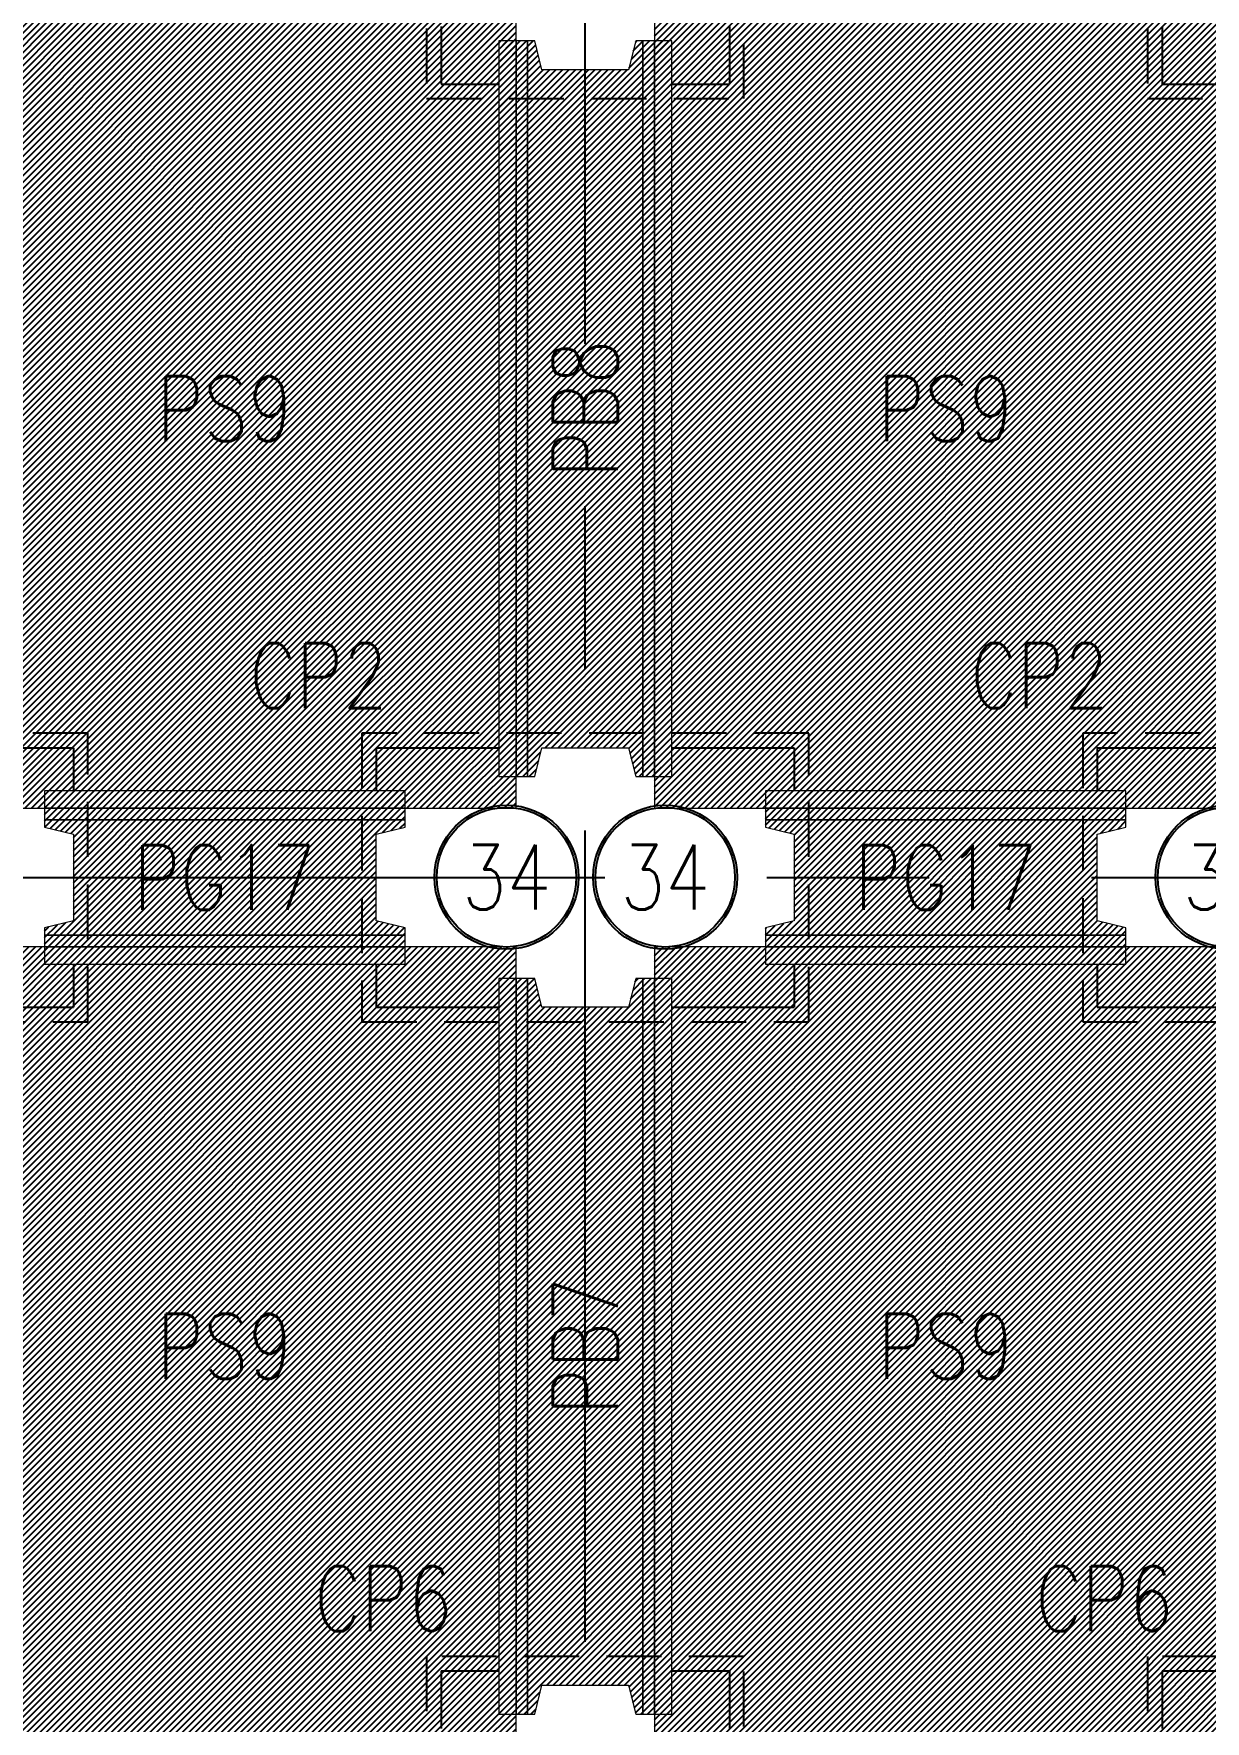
# Model space of a CAD drawing. Extents: x -4754 to 9942, y -22015 to 3841.
# Drawn here: x 2708 to 3521, y -19120 to -17950 of the extents above; entities that cross this region are included whole.
import ezdxf
from ezdxf.enums import TextEntityAlignment as Align

# ---------------------------------------------------------------- set-up
doc = ezdxf.new("R2010")
doc.units = 0
doc.header["$LTSCALE"] = 3
doc.linetypes.add('CENTER', pattern=[2, 1.25, -0.25, 0.25, -0.25])
doc.linetypes.add('DASHED', pattern=[19.05, 12.7, -6.35])
doc.layers.get('0').update_dxf_attribs({"linetype": 'CONTINUOUS'})
for name, color, linetype in [('基椿', 1, 'CONTINUOUS'), ('底圖', 7, 'CONTINUOUS'), ('預鑄梁', 7, 'CONTINUOUS'), ('預鑄梁_HATCH', 253, 'CONTINUOUS'), ('預鑄梁_TXT', 2, 'CONTINUOUS'), ('預鑄梁_外緣', 7, 'CONTINUOUS'), ('預鑄樁帽', 6, 'CONTINUOUS'), ('預鑄樁帽_TXT', 2, 'CONTINUOUS'), ('預鑄版', 7, 'CONTINUOUS'), ('預鑄版_TXT', 2, 'CONTINUOUS')]:
    doc.layers.add(name, color=color, linetype=linetype)
doc.layers.add('預鑄版_HATCH', color=253, linetype='CONTINUOUS', transparency=0.8)
doc.styles.get("Standard").update_dxf_attribs({"font": 'ROMANS.shx', "width": 0.8, "bigfont": 'LCHINA.shx'})

# ---------------------------------------------------------------- blocks, each defined once
blk = doc.blocks.new('pile')
at = {"color": 7, "linetype": 'Continuous'}
for radius in [50, 48.4]:
    blk.add_circle((0.4, 0.2), radius, dxfattribs=at)
at = {"color": 2, "linetype": 'Continuous', "width": 0.8}
blk.add_attdef('A', text='', height=45, dxfattribs=at).set_placement((0.4, 0.2), align=Align.MIDDLE)

msp = doc.modelspace()

# ---------------------------------------------------------------- hatches: boundary and pattern name
at = {"layer": '預鑄梁_HATCH', "linetype": 'Continuous'}
h = msp.add_hatch(dxfattribs=at)
h.set_pattern_fill('ANSI31', color=256, style=0)
h.paths.add_polyline_path([(3030.844, -18464.682), (3042.844, -18464.682), (3050.844, -18464.682), (3055.844, -18464.682), (3060.844, -18444.682), (3120.844, -18444.682), (3125.844, -18464.682), (3130.844, -18464.682), (3138.844, -18464.682), (3150.844, -18464.682), (3150.844, -18464.682), (3150.844, -17954.682), (3150.844, -17954.682), (3138.844, -17954.682), (3130.844, -17954.682), (3125.844, -17954.682), (3120.844, -17974.682), (3060.844, -17974.682), (3055.844, -17954.682), (3050.844, -17954.682), (3042.844, -17954.682), (3030.844, -17954.682), (3030.844, -17954.682)], flags=17)
h = msp.add_hatch(dxfattribs=at)
h.set_pattern_fill('ANSI31', color=256, style=0)
h.paths.add_polyline_path([(2715.844, -18594.682), (2965.844, -18594.682), (2965.844, -18594.682), (2965.844, -18582.682), (2965.844, -18574.682), (2965.844, -18569.682), (2945.844, -18564.682), (2945.844, -18504.682), (2965.844, -18499.682), (2965.844, -18494.682), (2965.844, -18486.682), (2965.844, -18474.682), (2965.844, -18474.682), (2715.844, -18474.682), (2715.844, -18474.682), (2715.844, -18486.682), (2715.844, -18494.682), (2715.844, -18499.682), (2735.844, -18504.682), (2735.844, -18564.682), (2715.844, -18569.682), (2715.844, -18574.682), (2715.844, -18582.682)], flags=17)
h = msp.add_hatch(dxfattribs=at)
h.set_pattern_fill('ANSI31', color=256, style=0)
h.paths.add_polyline_path([(3215.844, -18594.682), (3465.844, -18594.682), (3465.844, -18594.682), (3465.844, -18582.682), (3465.844, -18574.682), (3465.844, -18569.682), (3445.844, -18564.682), (3445.844, -18504.682), (3465.844, -18499.682), (3465.844, -18494.682), (3465.844, -18486.682), (3465.844, -18474.682), (3465.844, -18474.682), (3215.844, -18474.682), (3215.844, -18474.682), (3215.844, -18486.682), (3215.844, -18494.682), (3215.844, -18499.682), (3235.844, -18504.682), (3235.844, -18564.682), (3215.844, -18569.682), (3215.844, -18574.682), (3215.844, -18582.682)], flags=17)
h = msp.add_hatch(dxfattribs=at)
h.set_pattern_fill('ANSI31', color=256, style=0)
h.paths.add_polyline_path([(3030.844, -19114.682), (3042.844, -19114.682), (3050.844, -19114.682), (3055.844, -19114.682), (3060.844, -19094.682), (3120.844, -19094.682), (3125.844, -19114.682), (3130.844, -19114.682), (3138.844, -19114.682), (3150.844, -19114.682), (3150.844, -19114.682), (3150.844, -18604.682), (3150.844, -18604.682), (3138.844, -18604.682), (3130.844, -18604.682), (3125.844, -18604.682), (3120.844, -18624.682), (3060.844, -18624.682), (3055.844, -18604.682), (3050.844, -18604.682), (3042.844, -18604.682), (3030.844, -18604.682), (3030.844, -18604.682)], flags=17)
at = {"layer": '預鑄版_HATCH', "linetype": 'Continuous'}
h = msp.add_hatch(dxfattribs=at)
h.set_pattern_fill('ANSI31', color=256, style=0)
h.paths.add_polyline_path([(2638.844, -18486.682), (3042.844, -18486.682), (3042.844, -17932.682), (2638.844, -17932.682)], flags=17)
h = msp.add_hatch(dxfattribs=at)
h.set_pattern_fill('ANSI31', color=256, style=0)
h.paths.add_polyline_path([(3138.844, -18486.682), (3542.844, -18486.682), (3542.844, -17932.682), (3138.844, -17932.682)], flags=17)
h = msp.add_hatch(dxfattribs=at)
h.set_pattern_fill('ANSI31', color=256, style=0)
h.paths.add_polyline_path([(2638.844, -19136.682), (3042.844, -19136.682), (3042.844, -18582.682), (2638.844, -18582.682)], flags=17)
h = msp.add_hatch(dxfattribs=at)
h.set_pattern_fill('ANSI31', color=256, style=0)
h.paths.add_polyline_path([(3138.844, -19136.682), (3542.844, -19136.682), (3542.844, -18582.682), (3138.844, -18582.682)], flags=17)

# ---------------------------------------------------------------- linework, layer by layer
at = {"layer": '底圖', "color": 252, "linetype": 'CENTER', "ltscale": 150}
for points in [[(3090.844, -19964.682), (3090.844, -16984.682)], [(-158.156, -18534.682), (4339.844, -18534.682)]]:
    msp.add_lwpolyline(points, dxfattribs=at)
at = {"layer": '預鑄梁', "lineweight": 5}
for p, q in [((3042.844, -17954.682, 140), (3030.844, -17954.682, 140)), ((3030.844, -17954.682, 140), (3030.844, -17974.682, 140)), ((3050.844, -17954.682, 124), (3042.844, -17954.682, 140)), ((3042.844, -17954.682, 140), (3042.844, -17974.682, 140)), ((3042.844, -17974.682, 140), (3042.844, -17954.682, 140)), ((3055.844, -17954.682, 124), (3050.844, -17954.682, 124)), ((3050.844, -17954.682, 124), (3050.844, -17974.682, 124)), ((3050.844, -17974.682, 124), (3050.844, -17954.682, 124)), ((3060.844, -17974.682, 124), (3055.844, -17954.682, 124)), ((3125.844, -17954.682, 124), (3120.844, -17974.682, 124)), ((3130.844, -17954.682, 124), (3125.844, -17954.682, 124)), ((3130.844, -17974.682, 124), (3130.844, -17954.682, 124)), ((3130.844, -17954.682, 124), (3130.844, -17974.682, 124)), ((3138.844, -17954.682, 140), (3130.844, -17954.682, 124)), ((3138.844, -17974.682, 140), (3138.844, -17954.682, 140)), ((3138.844, -17954.682, 140), (3138.844, -17974.682, 140)), ((3150.844, -17954.682, 140), (3138.844, -17954.682, 140)), ((3150.844, -17974.682, 140), (3150.844, -17954.682, 140)), ((3030.844, -17974.682, 140), (3030.844, -18444.682, 140)), ((3042.844, -17974.682, 140), (3042.844, -18444.682, 140)), ((3042.844, -18444.682, 140), (3042.844, -17974.682, 140)), ((3050.844, -18444.682, 124), (3050.844, -17974.682, 124)), ((3050.844, -17974.682, 124), (3050.844, -18444.682, 124)), ((3120.844, -17974.682, 124), (3060.844, -17974.682, 124)), ((3130.844, -17974.682, 124), (3130.844, -18444.682, 124)), ((3130.844, -18444.682, 124), (3130.844, -17974.682, 124)), ((3138.844, -17974.682, 140), (3138.844, -18444.682, 140)), ((3138.844, -18444.682, 140), (3138.844, -17974.682, 140)), ((3150.844, -18444.682, 140), (3150.844, -17974.682, 140)), ((3030.844, -18444.682, 140), (3030.844, -18464.682, 140)), ((3042.844, -18444.682, 140), (3042.844, -18464.682, 140)), ((3042.844, -18464.682, 140), (3042.844, -18444.682, 140)), ((3050.844, -18444.682, 124), (3050.844, -18464.682, 124)), ((3050.844, -18464.682, 124), (3050.844, -18444.682, 124)), ((3055.844, -18464.682, 124), (3060.844, -18444.682, 124)), ((3060.844, -18444.682, 124), (3120.844, -18444.682, 124)), ((3120.844, -18444.682, 124), (3125.844, -18464.682, 124)), ((3130.844, -18464.682, 124), (3130.844, -18444.682, 124)), ((3130.844, -18444.682, 124), (3130.844, -18464.682, 124)), ((3138.844, -18464.682, 140), (3138.844, -18444.682, 140)), ((3138.844, -18444.682, 140), (3138.844, -18464.682, 140)), ((3150.844, -18464.682, 140), (3150.844, -18444.682, 140)), ((3030.844, -18464.682, 140), (3042.844, -18464.682, 140)), ((3042.844, -18464.682, 140), (3050.844, -18464.682, 124)), ((3050.844, -18464.682, 124), (3055.844, -18464.682, 124)), ((3125.844, -18464.682, 124), (3130.844, -18464.682, 124)), ((3130.844, -18464.682, 124), (3138.844, -18464.682, 140)), ((3138.844, -18464.682, 140), (3150.844, -18464.682, 140)), ((2735.844, -18474.682, 140), (2715.844, -18474.682, 140)), ((2715.844, -18474.682, 140), (2715.844, -18486.682, 140)), ((2945.844, -18474.682, 140), (2735.844, -18474.682, 140)), ((2965.844, -18474.682, 140), (2945.844, -18474.682, 140)), ((2965.844, -18486.682, 140), (2965.844, -18474.682, 140)), ((3235.844, -18474.682, 140), (3215.844, -18474.682, 140)), ((3215.844, -18474.682, 140), (3215.844, -18486.682, 140)), ((3445.844, -18474.682, 140), (3235.844, -18474.682, 140)), ((3465.844, -18474.682, 140), (3445.844, -18474.682, 140)), ((3465.844, -18486.682, 140), (3465.844, -18474.682, 140)), ((2735.844, -18486.682, 140), (2715.844, -18486.682, 140)), ((2715.844, -18486.682, 140), (2715.844, -18494.682, 127)), ((2715.844, -18486.682, 140), (2735.844, -18486.682, 140)), ((2735.844, -18494.682, 127), (2715.844, -18494.682, 127)), ((2715.844, -18494.682, 127), (2715.844, -18499.682, 127)), ((2715.844, -18494.682, 127), (2735.844, -18494.682, 127)), ((2945.844, -18486.682, 140), (2735.844, -18486.682, 140)), ((2735.844, -18486.682, 140), (2945.844, -18486.682, 140)), ((2735.844, -18494.682, 127), (2945.844, -18494.682, 127)), ((2945.844, -18494.682, 127), (2735.844, -18494.682, 127)), ((2965.844, -18486.682, 140), (2945.844, -18486.682, 140)), ((2945.844, -18486.682, 140), (2965.844, -18486.682, 140)), ((2965.844, -18494.682, 127), (2945.844, -18494.682, 127)), ((2945.844, -18494.682, 127), (2965.844, -18494.682, 127)), ((2965.844, -18494.682, 127), (2965.844, -18486.682, 140)), ((2965.844, -18499.682, 127), (2965.844, -18494.682, 127)), ((3235.844, -18486.682, 140), (3215.844, -18486.682, 140)), ((3215.844, -18486.682, 140), (3215.844, -18494.682, 127)), ((3215.844, -18486.682, 140), (3235.844, -18486.682, 140)), ((3235.844, -18494.682, 127), (3215.844, -18494.682, 127)), ((3215.844, -18494.682, 127), (3215.844, -18499.682, 127)), ((3215.844, -18494.682, 127), (3235.844, -18494.682, 127)), ((3445.844, -18486.682, 140), (3235.844, -18486.682, 140)), ((3235.844, -18486.682, 140), (3445.844, -18486.682, 140)), ((3235.844, -18494.682, 127), (3445.844, -18494.682, 127)), ((3445.844, -18494.682, 127), (3235.844, -18494.682, 127)), ((3465.844, -18486.682, 140), (3445.844, -18486.682, 140)), ((3445.844, -18486.682, 140), (3465.844, -18486.682, 140)), ((3465.844, -18494.682, 127), (3445.844, -18494.682, 127)), ((3445.844, -18494.682, 127), (3465.844, -18494.682, 127)), ((3465.844, -18494.682, 127), (3465.844, -18486.682, 140)), ((3465.844, -18499.682, 127), (3465.844, -18494.682, 127)), ((2715.844, -18499.682, 127), (2735.844, -18504.682, 127)), ((2735.844, -18504.682, 127), (2735.844, -18564.682, 127)), ((2945.844, -18504.682, 127), (2965.844, -18499.682, 127)), ((2945.844, -18564.682, 127), (2945.844, -18504.682, 127)), ((3215.844, -18499.682, 127), (3235.844, -18504.682, 127)), ((3235.844, -18504.682, 127), (3235.844, -18564.682, 127)), ((3445.844, -18504.682, 127), (3465.844, -18499.682, 127)), ((3445.844, -18564.682, 127), (3445.844, -18504.682, 127)), ((2735.844, -18564.682, 127), (2715.844, -18569.682, 127)), ((2965.844, -18569.682, 127), (2945.844, -18564.682, 127)), ((3235.844, -18564.682, 127), (3215.844, -18569.682, 127)), ((3465.844, -18569.682, 127), (3445.844, -18564.682, 127)), ((2715.844, -18569.682, 127), (2715.844, -18574.682, 127)), ((2715.844, -18574.682, 127), (2735.844, -18574.682, 127)), ((2735.844, -18574.682, 127), (2715.844, -18574.682, 127)), ((2715.844, -18574.682, 127), (2715.844, -18582.682, 143)), ((2945.844, -18574.682, 127), (2735.844, -18574.682, 127)), ((2735.844, -18574.682, 127), (2945.844, -18574.682, 127)), ((2945.844, -18574.682, 127), (2965.844, -18574.682, 127)), ((2965.844, -18574.682, 127), (2945.844, -18574.682, 127)), ((2965.844, -18574.682, 127), (2965.844, -18569.682, 127)), ((2965.844, -18582.682, 143), (2965.844, -18574.682, 127)), ((3215.844, -18569.682, 127), (3215.844, -18574.682, 127)), ((3215.844, -18574.682, 127), (3235.844, -18574.682, 127)), ((3235.844, -18574.682, 127), (3215.844, -18574.682, 127)), ((3215.844, -18574.682, 127), (3215.844, -18582.682, 143)), ((3445.844, -18574.682, 127), (3235.844, -18574.682, 127)), ((3235.844, -18574.682, 127), (3445.844, -18574.682, 127)), ((3445.844, -18574.682, 127), (3465.844, -18574.682, 127)), ((3465.844, -18574.682, 127), (3445.844, -18574.682, 127)), ((3465.844, -18574.682, 127), (3465.844, -18569.682, 127)), ((3465.844, -18582.682, 143), (3465.844, -18574.682, 127)), ((2715.844, -18582.682, 143), (2735.844, -18582.682, 143)), ((2735.844, -18582.682, 143), (2715.844, -18582.682, 143)), ((2715.844, -18582.682, 143), (2715.844, -18594.682, 143)), ((2945.844, -18582.682, 143), (2735.844, -18582.682, 143)), ((2735.844, -18582.682, 143), (2945.844, -18582.682, 143)), ((2945.844, -18582.682, 143), (2965.844, -18582.682, 143)), ((2965.844, -18582.682, 143), (2945.844, -18582.682, 143)), ((2965.844, -18594.682, 143), (2965.844, -18582.682, 143)), ((3215.844, -18582.682, 143), (3235.844, -18582.682, 143)), ((3235.844, -18582.682, 143), (3215.844, -18582.682, 143)), ((3215.844, -18582.682, 143), (3215.844, -18594.682, 143)), ((3445.844, -18582.682, 143), (3235.844, -18582.682, 143)), ((3235.844, -18582.682, 143), (3445.844, -18582.682, 143)), ((3445.844, -18582.682, 143), (3465.844, -18582.682, 143)), ((3465.844, -18582.682, 143), (3445.844, -18582.682, 143)), ((3465.844, -18594.682, 143), (3465.844, -18582.682, 143)), ((2715.844, -18594.682, 143), (2735.844, -18594.682, 143)), ((2735.844, -18594.682, 143), (2945.844, -18594.682, 143)), ((2945.844, -18594.682, 143), (2965.844, -18594.682, 143)), ((3215.844, -18594.682, 143), (3235.844, -18594.682, 143)), ((3235.844, -18594.682, 143), (3445.844, -18594.682, 143)), ((3445.844, -18594.682, 143), (3465.844, -18594.682, 143)), ((3042.844, -18604.682, 143), (3030.844, -18604.682, 143)), ((3030.844, -18604.682, 143), (3030.844, -18624.682, 143)), ((3050.844, -18604.682, 127), (3042.844, -18604.682, 143)), ((3042.844, -18604.682, 143), (3042.844, -18624.682, 143)), ((3042.844, -18624.682, 143), (3042.844, -18604.682, 143)), ((3055.844, -18604.682, 127), (3050.844, -18604.682, 127)), ((3050.844, -18604.682, 127), (3050.844, -18624.682, 127)), ((3050.844, -18624.682, 127), (3050.844, -18604.682, 127)), ((3060.844, -18624.682, 127), (3055.844, -18604.682, 127)), ((3125.844, -18604.682, 127), (3120.844, -18624.682, 127)), ((3130.844, -18604.682, 127), (3125.844, -18604.682, 127)), ((3130.844, -18624.682, 127), (3130.844, -18604.682, 127)), ((3130.844, -18604.682, 127), (3130.844, -18624.682, 127)), ((3138.844, -18604.682, 143), (3130.844, -18604.682, 127)), ((3138.844, -18624.682, 143), (3138.844, -18604.682, 143)), ((3138.844, -18604.682, 143), (3138.844, -18624.682, 143)), ((3150.844, -18604.682, 143), (3138.844, -18604.682, 143)), ((3150.844, -18624.682, 143), (3150.844, -18604.682, 143)), ((3030.844, -18624.682, 143), (3030.844, -19094.682, 143)), ((3042.844, -18624.682, 143), (3042.844, -19094.682, 143)), ((3042.844, -19094.682, 143), (3042.844, -18624.682, 143)), ((3050.844, -19094.682, 127), (3050.844, -18624.682, 127)), ((3050.844, -18624.682, 127), (3050.844, -19094.682, 127)), ((3120.844, -18624.682, 127), (3060.844, -18624.682, 127)), ((3130.844, -18624.682, 127), (3130.844, -19094.682, 127)), ((3130.844, -19094.682, 127), (3130.844, -18624.682, 127)), ((3138.844, -18624.682, 143), (3138.844, -19094.682, 143)), ((3138.844, -19094.682, 143), (3138.844, -18624.682, 143)), ((3150.844, -19094.682, 143), (3150.844, -18624.682, 143)), ((3030.844, -19094.682, 143), (3030.844, -19114.682, 143)), ((3042.844, -19094.682, 143), (3042.844, -19114.682, 143)), ((3042.844, -19114.682, 143), (3042.844, -19094.682, 143)), ((3050.844, -19094.682, 127), (3050.844, -19114.682, 127)), ((3050.844, -19114.682, 127), (3050.844, -19094.682, 127)), ((3055.844, -19114.682, 127), (3060.844, -19094.682, 127)), ((3060.844, -19094.682, 127), (3120.844, -19094.682, 127)), ((3120.844, -19094.682, 127), (3125.844, -19114.682, 127)), ((3130.844, -19114.682, 127), (3130.844, -19094.682, 127)), ((3130.844, -19094.682, 127), (3130.844, -19114.682, 127)), ((3138.844, -19114.682, 143), (3138.844, -19094.682, 143)), ((3138.844, -19094.682, 143), (3138.844, -19114.682, 143)), ((3150.844, -19114.682, 143), (3150.844, -19094.682, 143)), ((3030.844, -19114.682, 143), (3042.844, -19114.682, 143)), ((3042.844, -19114.682, 143), (3050.844, -19114.682, 127)), ((3050.844, -19114.682, 127), (3055.844, -19114.682, 127)), ((3125.844, -19114.682, 127), (3130.844, -19114.682, 127)), ((3130.844, -19114.682, 127), (3138.844, -19114.682, 143)), ((3138.844, -19114.682, 143), (3150.844, -19114.682, 143))]:
    msp.add_line(p, q, dxfattribs=at)
at = {"layer": '預鑄梁', "color": 1, "linetype": 'Continuous'}
for points in [[(2990.844, -17944.682), (2990.844, -17984.682)], [(3190.844, -17944.682), (3190.844, -17984.682)], [(3490.844, -17944.682), (3490.844, -17984.682)], [(2990.844, -17984.682), (3030.844, -17984.682)], [(3150.844, -17984.682), (3190.844, -17984.682)], [(3490.844, -17984.682), (3530.844, -17984.682)], [(2650.844, -18444.682), (2735.844, -18444.682)], [(2735.844, -18444.682), (2735.844, -18474.682)], [(2945.844, -18444.682), (2945.844, -18474.682)], [(2945.844, -18444.682), (3030.844, -18444.682)], [(3150.844, -18444.682), (3235.844, -18444.682)], [(3235.844, -18444.682), (3235.844, -18474.682)], [(3445.844, -18444.682), (3445.844, -18474.682)], [(3445.844, -18444.682), (3530.844, -18444.682)], [(2735.844, -18594.682), (2735.844, -18624.682)], [(2945.844, -18594.682), (2945.844, -18624.682)], [(3235.844, -18594.682), (3235.844, -18624.682)], [(3445.844, -18594.682), (3445.844, -18624.682)], [(2650.844, -18624.682), (2735.844, -18624.682)], [(2945.844, -18624.682), (3030.844, -18624.682)], [(3150.844, -18624.682), (3235.844, -18624.682)], [(3445.844, -18624.682), (3530.844, -18624.682)], [(2990.844, -19084.682), (2990.844, -19124.682)], [(2990.844, -19084.682), (3030.844, -19084.682)], [(3150.844, -19084.682), (3190.844, -19084.682)], [(3190.844, -19084.682), (3190.844, -19124.682)], [(3490.844, -19084.682), (3490.844, -19124.682)], [(3490.844, -19084.682), (3530.844, -19084.682)]]:
    msp.add_lwpolyline(points, dxfattribs=at)
at = {"layer": '預鑄梁_外緣', "lineweight": 5}
for p, q in [((3042.844, -17954.682, 140), (3030.844, -17954.682, 140)), ((3030.844, -17954.682, 140), (3030.844, -17974.682, 140)), ((3050.844, -17954.682, 124), (3042.844, -17954.682, 140)), ((3055.844, -17954.682, 124), (3050.844, -17954.682, 124)), ((3060.844, -17974.682, 124), (3055.844, -17954.682, 124)), ((3125.844, -17954.682, 124), (3120.844, -17974.682, 124)), ((3130.844, -17954.682, 124), (3125.844, -17954.682, 124)), ((3138.844, -17954.682, 140), (3130.844, -17954.682, 124)), ((3150.844, -17954.682, 140), (3138.844, -17954.682, 140)), ((3150.844, -17974.682, 140), (3150.844, -17954.682, 140)), ((3030.844, -17974.682, 140), (3030.844, -18444.682, 140)), ((3120.844, -17974.682, 124), (3060.844, -17974.682, 124)), ((3150.844, -18444.682, 140), (3150.844, -17974.682, 140)), ((3030.844, -18444.682, 140), (3030.844, -18464.682, 140)), ((3055.844, -18464.682, 124), (3060.844, -18444.682, 124)), ((3060.844, -18444.682, 124), (3120.844, -18444.682, 124)), ((3120.844, -18444.682, 124), (3125.844, -18464.682, 124)), ((3150.844, -18464.682, 140), (3150.844, -18444.682, 140)), ((3030.844, -18464.682, 140), (3042.844, -18464.682, 140)), ((3042.844, -18464.682, 140), (3050.844, -18464.682, 124)), ((3050.844, -18464.682, 124), (3055.844, -18464.682, 124)), ((3125.844, -18464.682, 124), (3130.844, -18464.682, 124)), ((3130.844, -18464.682, 124), (3138.844, -18464.682, 140)), ((3138.844, -18464.682, 140), (3150.844, -18464.682, 140)), ((2735.844, -18474.682, 140), (2715.844, -18474.682, 140)), ((2715.844, -18474.682, 140), (2715.844, -18486.682, 140)), ((2945.844, -18474.682, 140), (2735.844, -18474.682, 140)), ((2965.844, -18474.682, 140), (2945.844, -18474.682, 140)), ((2965.844, -18486.682, 140), (2965.844, -18474.682, 140)), ((3235.844, -18474.682, 140), (3215.844, -18474.682, 140)), ((3215.844, -18474.682, 140), (3215.844, -18486.682, 140)), ((3445.844, -18474.682, 140), (3235.844, -18474.682, 140)), ((3465.844, -18474.682, 140), (3445.844, -18474.682, 140)), ((3465.844, -18486.682, 140), (3465.844, -18474.682, 140)), ((2715.844, -18486.682, 140), (2715.844, -18494.682, 127)), ((2715.844, -18494.682, 127), (2715.844, -18499.682, 127)), ((2965.844, -18494.682, 127), (2965.844, -18486.682, 140)), ((2965.844, -18499.682, 127), (2965.844, -18494.682, 127)), ((3215.844, -18486.682, 140), (3215.844, -18494.682, 127)), ((3215.844, -18494.682, 127), (3215.844, -18499.682, 127)), ((3465.844, -18494.682, 127), (3465.844, -18486.682, 140)), ((3465.844, -18499.682, 127), (3465.844, -18494.682, 127)), ((2715.844, -18499.682, 127), (2735.844, -18504.682, 127)), ((2735.844, -18504.682, 127), (2735.844, -18564.682, 127)), ((2945.844, -18504.682, 127), (2965.844, -18499.682, 127)), ((2945.844, -18564.682, 127), (2945.844, -18504.682, 127)), ((3215.844, -18499.682, 127), (3235.844, -18504.682, 127)), ((3235.844, -18504.682, 127), (3235.844, -18564.682, 127)), ((3445.844, -18504.682, 127), (3465.844, -18499.682, 127)), ((3445.844, -18564.682, 127), (3445.844, -18504.682, 127)), ((2735.844, -18564.682, 127), (2715.844, -18569.682, 127)), ((2965.844, -18569.682, 127), (2945.844, -18564.682, 127)), ((3235.844, -18564.682, 127), (3215.844, -18569.682, 127)), ((3465.844, -18569.682, 127), (3445.844, -18564.682, 127)), ((2715.844, -18569.682, 127), (2715.844, -18574.682, 127)), ((2715.844, -18574.682, 127), (2715.844, -18582.682, 143)), ((2965.844, -18574.682, 127), (2965.844, -18569.682, 127)), ((2965.844, -18582.682, 143), (2965.844, -18574.682, 127)), ((3215.844, -18569.682, 127), (3215.844, -18574.682, 127)), ((3215.844, -18574.682, 127), (3215.844, -18582.682, 143)), ((3465.844, -18574.682, 127), (3465.844, -18569.682, 127)), ((3465.844, -18582.682, 143), (3465.844, -18574.682, 127)), ((2715.844, -18582.682, 143), (2715.844, -18594.682, 143)), ((2965.844, -18594.682, 143), (2965.844, -18582.682, 143)), ((3215.844, -18582.682, 143), (3215.844, -18594.682, 143)), ((3465.844, -18594.682, 143), (3465.844, -18582.682, 143)), ((2715.844, -18594.682, 143), (2735.844, -18594.682, 143)), ((2735.844, -18594.682, 143), (2945.844, -18594.682, 143)), ((2945.844, -18594.682, 143), (2965.844, -18594.682, 143)), ((3215.844, -18594.682, 143), (3235.844, -18594.682, 143)), ((3235.844, -18594.682, 143), (3445.844, -18594.682, 143)), ((3445.844, -18594.682, 143), (3465.844, -18594.682, 143)), ((3042.844, -18604.682, 143), (3030.844, -18604.682, 143)), ((3030.844, -18604.682, 143), (3030.844, -18624.682, 143)), ((3050.844, -18604.682, 127), (3042.844, -18604.682, 143)), ((3055.844, -18604.682, 127), (3050.844, -18604.682, 127)), ((3060.844, -18624.682, 127), (3055.844, -18604.682, 127)), ((3125.844, -18604.682, 127), (3120.844, -18624.682, 127)), ((3130.844, -18604.682, 127), (3125.844, -18604.682, 127)), ((3138.844, -18604.682, 143), (3130.844, -18604.682, 127)), ((3150.844, -18604.682, 143), (3138.844, -18604.682, 143)), ((3150.844, -18624.682, 143), (3150.844, -18604.682, 143)), ((3030.844, -18624.682, 143), (3030.844, -19094.682, 143)), ((3120.844, -18624.682, 127), (3060.844, -18624.682, 127)), ((3150.844, -19094.682, 143), (3150.844, -18624.682, 143)), ((3030.844, -19094.682, 143), (3030.844, -19114.682, 143)), ((3055.844, -19114.682, 127), (3060.844, -19094.682, 127)), ((3060.844, -19094.682, 127), (3120.844, -19094.682, 127)), ((3120.844, -19094.682, 127), (3125.844, -19114.682, 127)), ((3150.844, -19114.682, 143), (3150.844, -19094.682, 143)), ((3030.844, -19114.682, 143), (3042.844, -19114.682, 143)), ((3042.844, -19114.682, 143), (3050.844, -19114.682, 127)), ((3050.844, -19114.682, 127), (3055.844, -19114.682, 127)), ((3125.844, -19114.682, 127), (3130.844, -19114.682, 127)), ((3130.844, -19114.682, 127), (3138.844, -19114.682, 143)), ((3138.844, -19114.682, 143), (3150.844, -19114.682, 143))]:
    msp.add_line(p, q, dxfattribs=at)
at = {"layer": '預鑄樁帽', "linetype": 'DASHED'}
for points in [[(2980.844, -17994.682), (3200.844, -17994.682), (3200.844, -17774.682), (2980.844, -17774.682), (2980.844, -17994.682)], [(3480.844, -17994.682), (3700.844, -17994.682), (3700.844, -17774.682), (3480.844, -17774.682), (3480.844, -17994.682)], [(2435.844, -18634.682), (2745.844, -18634.682), (2745.844, -18434.682), (2435.844, -18434.682), (2435.844, -18634.682)], [(2935.844, -18634.682), (3245.844, -18634.682), (3245.844, -18434.682), (2935.844, -18434.682), (2935.844, -18634.682)], [(3435.844, -18634.682), (3745.844, -18634.682), (3745.844, -18434.682), (3435.844, -18434.682), (3435.844, -18634.682)], [(2980.844, -19294.682), (3200.844, -19294.682), (3200.844, -19074.682), (2980.844, -19074.682), (2980.844, -19294.682)], [(3480.844, -19294.682), (3700.844, -19294.682), (3700.844, -19074.682), (3480.844, -19074.682), (3480.844, -19294.682)]]:
    msp.add_lwpolyline(points, dxfattribs=at)
at = {"layer": '預鑄版', "lineweight": 5}
for points in [[(2638.844, -18486.682, 140), (3042.844, -18486.682, 140), (3042.844, -17932.682, 140), (2638.844, -17932.682, 140), (2638.844, -18486.682, 140)], [(3138.844, -18486.682, 140), (3542.844, -18486.682, 140), (3542.844, -17932.682, 140), (3138.844, -17932.682, 140), (3138.844, -18486.682, 140)], [(2638.844, -19136.682, 143), (3042.844, -19136.682, 143), (3042.844, -18582.682, 143), (2638.844, -18582.682, 143), (2638.844, -19136.682, 143)], [(3138.844, -19136.682, 143), (3542.844, -19136.682, 143), (3542.844, -18582.682, 143), (3138.844, -18582.682, 143), (3138.844, -19136.682, 143)]]:
    msp.add_polyline3d(points, dxfattribs=at)

# ---------------------------------------------------------------- block references
at = {"layer": '基椿', "color": 7, "linetype": 'Continuous', "rotation": 360}
for p in [(3035.844, -18534.682), (3145.844, -18534.682), (3535.844, -18534.682)]:
    msp.add_blockref('pile', p, dxfattribs=at).add_auto_attribs({'A': '34'})

# ---------------------------------------------------------------- texts
at = {"layer": '預鑄梁_TXT', "linetype": 'Continuous', "width": 0.8}
for s, p in [('PB8', (3090.844, -18209.682, 140)), ('PB7', (3090.844, -18859.682, 143))]:
    msp.add_text(s, height=45, rotation=90, dxfattribs=at).set_placement(p, align=Align.MIDDLE)
for p in [(2840.844, -18534.682, 143), (3340.844, -18534.682, 143)]:
    msp.add_text('PG17', height=45, dxfattribs=at).set_placement(p, align=Align.MIDDLE)
at = {"layer": '預鑄樁帽_TXT', "linetype": 'Continuous', "width": 0.8}
for s, p in [('CP2', (2905.844, -18394.682)), ('CP2', (3405.844, -18394.682)), ('CP6', (2950.844, -19034.682)), ('CP6', (3450.844, -19034.682))]:
    msp.add_text(s, height=45, dxfattribs=at).set_placement(p, align=Align.MIDDLE)
at = {"layer": '預鑄版_TXT', "linetype": 'Continuous', "width": 0.8}
for p in [(2840.844, -18209.682, 140), (3340.844, -18209.682, 140), (2840.844, -18859.682, 143), (3340.844, -18859.682, 143)]:
    msp.add_text('PS9', height=45, dxfattribs=at).set_placement(p, align=Align.MIDDLE)

doc.saveas('drawing.dxf')
